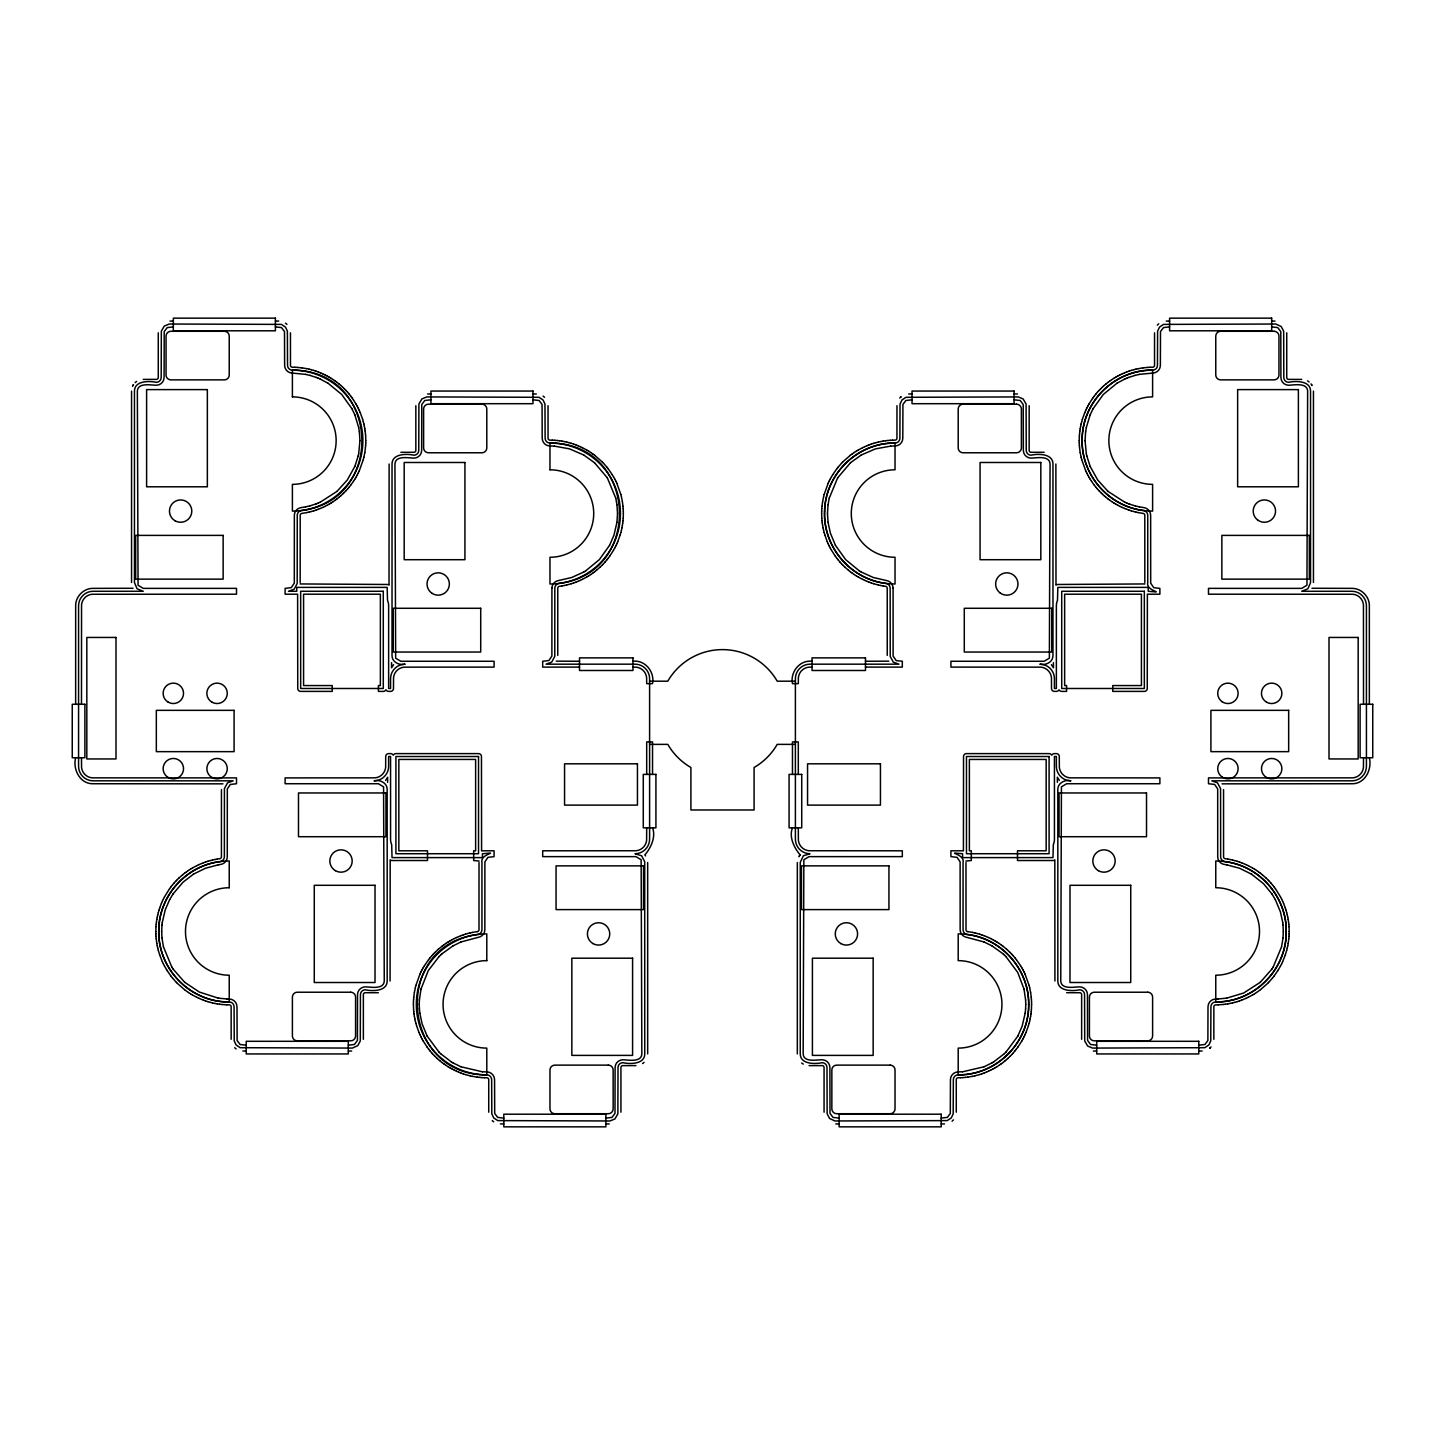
<?xml version="1.0" encoding="UTF-8"?>
<svg xmlns="http://www.w3.org/2000/svg" width="1445" height="1445" viewBox="0 0 1445 1445"><rect width="100%" height="100%" fill="white"/><g stroke="black" fill="none" stroke-linecap="round" stroke-linejoin="round"><path stroke-width="1.5" d="M155.843 931.393L155.988 926.769M161.677 931.465L162.003 924.872M359.95 440.635L358.667 453.784M365.748 442.947L365.784 440.707M413.414 1004.293L413.451 1002.053M419.249 1004.365L419.393 999.976M617.521 513.535L616.943 522.331M623.355 513.607L623.21 518.231M821.645 513.445L821.681 511.205M827.479 513.517L828.057 504.72M1025.751 1004.383L1025.607 1008.773M1031.585 1004.456L1031.441 1009.08M1079.216 440.544L1079.361 435.92M1085.051 440.617L1085.628 431.82M1283.323 931.483L1282.997 938.076M1289.121 933.795L1289.157 931.555M551.918 588.223L551.882 656.048L548.883 660.546L542.688 661.268L542.688 667.102L579.517 667.102M365.639 445.349L365.748 443.109M413.451 1001.891L413.559 999.651M821.681 511.042L821.79 508.821M1289.012 936.179L1289.121 933.958M156.006 926.588L156.186 924.366M365.44 447.733L365.621 445.512M413.577 999.488L413.758 997.267M419.393 999.94L421.001 989.048M623.012 520.634L623.192 518.412M821.808 508.64L821.988 506.418M1025.607 1008.809L1025.173 1013.18M1031.242 1011.482L1031.423 1009.26M1079.379 435.74L1079.559 433.518M1288.814 938.582L1288.994 936.36M156.204 924.186L156.457 921.982M162.003 924.836L162.255 922.669M365.422 447.914L364.826 452.502M413.776 997.086L414.372 992.498M622.741 523.018L622.994 520.814M822.006 506.238L822.602 501.65M1079.578 433.355L1079.83 431.134M1030.971 1013.866L1031.224 1011.644M1282.997 938.112L1281.57 946.8M1288.795 938.762L1288.199 943.35M156.475 921.802L156.801 919.598M162.255 922.632L165.254 909.772L169.643 899.639M300.09 583.943L387.17 584.484A2.908 2.908 0 0 1 389.012 585.135L389.12 464.008M479.108 861.057L473.671 860.516L473.671 850.798L475.622 850.798L475.622 759.438L398.838 759.438L398.838 850.798L427.503 850.798L427.503 860.516L392.028 860.516A2.908 2.908 0 0 1 390.186 859.865L390.078 980.992M616.943 522.367L613.944 535.228L609.555 545.361M622.398 525.402L622.723 523.198M828.057 504.684L829.231 498.2M1079.849 430.971L1080.174 428.768M1085.628 431.802L1086.333 427.467M1025.173 1013.198L1022.175 1026.076L1017.786 1036.209M1030.628 1016.232L1030.953 1014.029M156.837 919.435L157.234 917.25M364.79 452.664L363.887 457.198M414.408 992.336L415.311 987.802M621.964 527.75L622.361 525.565M822.638 501.487L823.542 496.954M1080.21 428.587L1080.607 426.401M1030.195 1018.599L1030.592 1016.413M1287.766 945.698L1288.163 943.513M157.27 917.069L157.74 914.902M358.197 455.952L358.649 453.82M621.458 530.098L621.928 527.931M1080.643 426.221L1081.113 424.053M1086.351 427.431L1090.18 414.787M1029.689 1020.947L1030.159 1018.779M1287.26 948.046L1287.73 945.879M157.776 914.721L158.318 912.572M358.179 455.988L354.82 466.464M363.309 459.528L363.851 457.379M415.347 987.621L415.889 985.472M421.019 989.012L428.28 970.606L439.027 956.626M620.88 532.428L621.422 530.279M823.578 496.773L824.12 494.623M829.249 498.164L837.648 477.861M1081.149 423.873L1081.691 421.723M1029.111 1023.277L1029.653 1021.127M1281.552 946.836L1273.153 967.139M1286.682 950.376L1287.224 948.227M158.372 912.391L158.968 910.26M363.255 459.709L359.281 470.835M415.943 985.291L419.917 974.165M620.23 534.74L620.826 532.609M824.174 494.443L828.148 483.316M1081.745 421.543L1082.341 419.411M1028.461 1025.589L1029.057 1023.457M1286.628 950.557L1285.291 954.982M159.022 910.097L159.709 907.966M620.176 534.903L617.81 541.532M1082.395 419.249L1084.761 412.62M1028.407 1025.751L1026.04 1032.38M159.763 907.803L161.388 903.468M1285.237 955.145L1282.654 961.684M161.461 903.306L162.346 901.265M354.802 466.5L347.324 479.957L336.956 491.408M616.852 543.735L617.737 541.694M1084.834 412.457L1085.719 410.416M1090.198 414.769L1093.016 408.79M1025.083 1034.584L1025.968 1032.543M132.543 386.357L132.795 385.797A7.767 7.767 0 0 1 133.464 384.695L133.048 385.327M358.252 473.003L359.209 470.998M162.418 901.102L163.375 899.097M615.823 545.903L616.78 543.898M419.989 974.002L420.947 971.997M828.22 483.154L829.177 481.149M1085.791 410.254L1086.748 408.249M1024.053 1036.751L1025.011 1034.746M1281.625 963.851L1282.582 961.846M357.168 475.152L358.179 473.165M163.448 898.934L164.459 896.966M614.739 548.034L615.751 546.065M421.019 971.835L422.03 969.848M829.249 480.986L830.261 479.017M1086.821 408.086L1087.832 406.117M1022.97 1038.883L1023.981 1036.914M1280.541 965.982L1281.552 964.014M355.994 477.247L357.078 475.297M164.549 896.803L169.517 888.801M169.661 899.621L173.057 893.949M609.537 545.379L599.296 559.685L585.659 570.883M613.565 550.148L614.649 548.197M422.121 969.703L423.204 967.753M830.351 478.855L831.435 476.904M1087.922 405.955L1089.006 404.004M1093.034 408.772L1103.276 394.467L1116.913 383.268M1017.768 1036.228L1005.973 1052.123M1021.796 1040.996L1022.879 1039.045M1280.451 966.145L1278.139 970.155M354.766 479.307L355.903 477.392M222.963 783.84L93.148 783.732C80.035 784.111 72.629 769.372 75.646 757.74M613.475 550.292L609.682 556.199M556.235 661.16L579.517 661.268M423.295 967.608L424.433 965.693M831.525 476.76L832.663 474.845M798.85 856.74L799.175 856.199A7.767 7.767 0 0 1 799.934 855.169L799.464 855.765M1089.097 403.859L1091.535 399.94M1021.705 1041.141L1017.912 1047.047M1311.952 588.26L1351.852 588.368C1361.208 588.151 1369.571 596.514 1369.354 605.87L1369.354 704.275M353.465 481.329L354.675 479.451M424.523 965.549L428.533 959.769M832.754 474.701L836.745 468.921M837.666 477.843L850.473 462.743M1271.943 968.999L1273.135 967.157M1278.048 970.299L1274.056 976.079M353.375 481.474L350.665 485.231M173.057 893.931L183.027 882.191L193.54 874.117M1091.625 399.777L1092.89 397.953M1271.943 969.017L1260.329 982.257M169.625 888.657L170.944 886.869M608.255 558.131L609.573 556.343M1092.998 397.808L1094.335 396.02M1053.405 662.623L1053.459 667.771L1051.418 664.61M1057.397 782.377L1057.343 777.229L1059.384 780.39M1016.467 1048.98L1017.804 1047.191M349.184 487.109L350.575 485.376M171.052 886.724L172.443 884.99M606.755 560.01L608.146 558.276M428.623 959.624L430.014 957.891M836.854 468.776L838.244 467.042M1094.425 395.894L1095.816 394.142M1014.986 1050.858L1016.377 1049.106M1272.557 977.958L1273.948 976.224M347.631 488.952L349.076 487.254M172.551 884.846L173.996 883.148M605.202 561.852L606.647 560.154M838.353 466.898L841.405 463.43M430.122 957.746L431.567 956.048M1095.924 394.015L1097.369 392.317M1013.433 1052.682L1014.878 1050.985M1272.449 978.102L1269.396 981.57M346.023 490.722L347.522 489.078M174.104 883.021L175.604 881.378M603.595 563.622L605.094 561.979M899.783 398.043L900.199 397.574A7.767 7.767 0 0 1 901.156 396.725L900.578 397.212M431.676 955.922L433.175 954.278M1157.355 325.143L1157.788 324.691A7.767 7.767 0 0 1 1158.727 323.825M1097.477 392.173L1098.977 390.529M800.169 854.862C795.328 849.425 788.41 837.63 792.474 827.84M1011.825 1054.471L1013.324 1052.827M953.447 1119.857L953.014 1120.308A7.767 7.767 0 0 1 952.074 1121.176M1211.018 1046.957L1210.603 1047.426A7.767 7.767 0 0 1 1209.646 1048.275L1210.224 1047.788M344.362 492.456L345.897 490.848M175.73 881.251L177.265 879.644M601.933 565.356L603.468 563.749M841.532 463.303L843.067 461.696M433.301 954.152L434.837 952.544M1099.103 390.403L1100.638 388.795M1010.163 1056.205L1011.699 1054.597M1267.735 983.304L1269.27 981.697M342.628 494.136L344.235 492.582M177.392 879.517L178.999 877.982M600.199 567.018L601.806 565.483M843.194 461.569L850.274 455.356M434.963 952.418L438.341 949.257M439.045 956.59L440.599 955.073M1100.765 388.669L1102.372 387.134M1004.401 1053.658L1005.955 1052.141M1008.429 1057.866L1010.037 1056.331M1267.608 983.431L1260.51 989.644M135.144 382.636L135.613 382.221A7.767 7.767 0 0 1 136.643 381.444M340.857 495.743L342.501 494.244M179.126 877.856L182.594 874.803M600.072 567.144L596.604 570.197M440.635 955.055L442.242 953.592M1102.499 387.007L1104.143 385.508M644.055 1062.364L643.585 1062.779A7.767 7.767 0 0 1 642.555 1063.556M1004.365 1053.694L993.889 1061.732M1006.659 1059.492L1008.303 1057.993M336.938 491.426L320.302 502.156M339.015 497.297L340.713 495.852M850.491 462.725L861.238 455.03M438.485 949.148L442.062 946.204M1104.287 385.4L1105.985 383.955M442.26 953.574L453.007 945.879M1004.817 1061.045L1006.515 1059.6M1260.311 982.275L1243.675 993.004L1226.787 998.116M337.137 498.796L338.889 497.405M182.738 874.695L184.49 873.304M594.726 571.696L596.46 570.305M1106.111 383.846L1107.863 382.455M1002.938 1062.545L1004.69 1061.154M335.222 500.223L337.01 498.904M184.617 873.195L186.405 871.877M592.793 573.123L594.581 571.805M850.419 455.247L852.207 453.929M1107.99 382.347L1109.778 381.028M442.188 946.096L443.976 944.777M1001.024 1063.972L1002.812 1062.653M1260.383 989.753L1256.626 992.444M333.235 501.596L335.077 500.331M590.824 574.496L592.649 573.231M186.549 871.768L188.374 870.504M852.351 453.82L854.176 452.556M1109.923 380.92L1111.765 379.656M444.121 944.669L445.963 943.404M999.037 1065.344L1000.879 1064.08M331.23 502.896L333.091 501.686M588.801 575.796L590.68 574.586M188.518 870.414L190.397 869.204M854.32 452.466L856.199 451.255M1111.909 379.565L1113.77 378.355M446.108 943.314L447.968 942.104M997.032 1066.645L998.892 1065.435M1254.603 993.745L1256.482 992.534M329.171 504.142L331.086 502.986M583.762 572.021L585.64 570.901M586.742 577.025L588.657 575.887M856.343 451.165L858.258 450.009M190.541 869.113L192.456 867.975M193.558 874.099L205.407 868.264L218.213 864.832M1113.914 378.265L1115.829 377.127M1116.931 383.25L1124.698 379.096M448.113 942.014L450.027 940.858M991.993 1062.87L993.853 1061.75M994.973 1067.873L996.887 1066.735M1252.544 994.991L1254.459 993.835M327.076 505.298L329.026 504.215M583.744 572.039L571.696 577.494L558.601 580.529A7.767 7.767 0 0 0 551.918 588.079M586.598 577.115L582.516 579.301M858.402 449.937L862.484 447.751M861.256 455.012L875.399 448.889L890.59 446.126M192.6 867.885L196.683 865.699M1115.974 377.037L1117.924 375.953M450.19 940.785L452.122 939.702M453.026 945.861L460.937 941.977M991.974 1062.888L984.063 1066.771M992.878 1069.047L994.81 1067.963M1252.4 995.063L1248.317 997.249M324.944 506.4L326.913 505.389M1118.087 375.863L1120.056 374.851M452.285 939.611L454.254 938.6M990.746 1070.149L992.715 1069.137M322.759 507.43L324.782 506.491M580.348 580.33L582.353 579.373M862.647 447.679L864.652 446.722M1120.218 374.779L1122.241 373.822M196.845 865.627L198.85 864.67M454.416 938.509L456.439 937.57M988.561 1071.178L990.584 1070.221M1246.15 998.278L1248.155 997.321M318.261 503.023L320.266 502.156M320.573 508.387L322.614 507.502M864.814 446.649L866.856 445.764M578.144 581.287L580.186 580.402M1122.386 373.749L1124.427 372.864M1124.734 379.096L1126.739 378.229M199.013 864.598L203.293 862.828M456.584 937.498L458.625 936.613M986.375 1072.136L988.416 1071.251M1245.987 998.351L1241.707 1000.121M316.22 503.835L318.243 503.041M318.334 509.272L320.411 508.459M867.018 445.692L869.095 444.879M575.905 582.172L577.982 581.36M1124.589 372.792L1126.667 371.979M1126.757 378.211L1128.78 377.416M458.787 936.541L460.865 935.728M460.955 941.959L478.169 937.371A7.767 7.767 0 0 0 484.852 929.821L484.888 861.852L487.904 857.355L494.082 856.632L494.082 850.798L482.431 850.798A2.908 2.908 0 0 0 481.582 850.924L481.456 756.512A2.908 2.908 0 0 0 478.53 753.604L395.912 753.604A2.908 2.908 0 0 0 393.347 755.139L393.148 755.139A2.908 2.908 0 0 0 390.565 753.604L388.633 753.604A2.908 2.908 0 0 0 385.707 756.512L385.652 767.385A11.668 11.668 0 0 1 375.194 777.843L285.117 777.898L285.117 783.732L378.373 783.732L383.575 786.857L384.262 980.956C383.918 990.042 369.992 986.772 365.151 986.881A7.767 7.767 0 0 0 357.529 994.503L357.421 1040.454L354.477 1044.482L348.299 1045.187M984.045 1066.789L962.641 1071.775M984.135 1073.021L986.212 1072.208M316.184 503.853L309.898 505.876M316.076 510.085L318.171 509.344M869.258 444.807L871.353 444.067M1126.829 371.925L1128.924 371.166M1128.816 377.398L1135.102 375.375M573.647 582.985L575.742 582.245M203.456 862.755L205.551 862.015M461.027 935.656L463.122 934.915M981.877 1073.834L983.973 1073.075M1239.449 1000.933L1241.544 1000.193M313.782 510.826L315.913 510.139M871.516 444.012L873.647 443.326M1129.087 371.112L1131.218 370.426M571.353 583.726L573.484 583.039M205.714 861.961L207.845 861.274M463.285 934.861L465.416 934.174M979.584 1074.574L981.715 1073.888M1237.155 1001.674L1239.286 1000.988M311.488 511.494L313.619 510.88M873.81 443.272L875.941 442.658M1131.381 370.372L1133.512 369.775M571.19 583.78L566.729 584.972M208.008 861.22L210.139 860.606M465.579 934.12L467.71 933.506M979.421 1074.628L974.96 1075.821M1234.861 1002.342L1236.992 1001.728M309.862 505.876L305.599 506.87M309.158 512.072L311.307 511.53M1133.693 369.721L1135.842 369.179M1135.138 375.375L1139.401 374.381M876.122 442.622L878.271 442.08M210.32 860.57L212.469 860.028M467.891 933.47L470.04 932.928M1232.531 1002.92L1234.68 1002.378M306.81 512.578L308.977 512.108M1136.023 369.143L1138.19 368.674M878.452 442.044L880.619 441.574M564.381 585.478L566.548 585.008M212.65 859.992L214.817 859.522M470.221 932.892L472.389 932.422M1230.183 1003.426L1232.35 1002.956M972.611 1076.326L974.779 1075.857M305.563 506.888L301.03 507.629A7.767 7.767 0 0 0 294.346 515.179L294.31 583.148L291.294 587.645L285.117 588.368L285.117 594.202L296.767 594.202A2.908 2.908 0 0 0 297.616 594.076L297.742 688.488A2.908 2.908 0 0 0 300.668 691.396L332.26 691.396L332.26 685.562L303.576 685.562L303.576 594.202L380.36 594.202L380.36 685.562L378.427 685.562L378.427 691.396L383.286 691.396A2.908 2.908 0 0 0 385.851 689.861L386.05 689.861A2.908 2.908 0 0 0 388.633 691.396L390.565 691.396A2.908 2.908 0 0 0 393.492 688.488L393.546 677.615A11.668 11.668 0 0 1 404.004 667.156L494.082 667.102L494.082 661.268L400.879 661.268L395.659 658.216L394.937 464.044C395.226 455.012 409.405 458.119 414.047 458.119A7.767 7.767 0 0 0 421.669 450.497L421.777 404.546L424.794 400.482L430.917 399.813M306.629 512.614L301.716 513.427A1.933 1.933 0 0 0 300.199 515.142L300.181 582.48M1138.371 368.638L1142.941 367.879M1139.437 374.363L1152.749 373.081A7.767 7.767 0 0 0 1160.371 365.44L1160.498 331.555L1163.496 327.582L1169.601 326.913M880.8 441.538L882.985 441.14M562.015 585.911L564.2 585.514M214.998 859.486L217.183 859.089M472.569 932.386L477.175 931.628M1227.816 1003.86L1230.002 1003.462M972.431 1076.362L967.861 1077.121M477.211 931.628L477.482 931.573A1.933 1.933 0 0 0 478.999 929.857L479.017 862.52M883.166 441.104L885.351 440.779M561.834 585.947L559.287 586.327A1.933 1.933 0 0 0 557.77 588.043L557.752 655.38M217.364 859.053L219.911 858.673A1.933 1.933 0 0 0 221.428 856.957L221.446 789.62M218.231 864.814L220.597 864.471A7.767 7.767 0 0 0 227.28 856.921L227.317 788.952L230.315 784.454L236.51 783.732L236.51 777.898L92.01 777.843A11.668 11.668 0 0 1 81.552 767.385L81.48 757.74M1226.769 998.134L1218.009 998.983M1225.45 1004.221L1227.636 1003.896M1143.103 367.861L1147.709 367.409M885.532 440.761L887.754 440.508M1223.048 1004.492L1225.27 1004.239M965.477 1077.392L967.698 1077.139M887.916 440.49L890.138 440.31M1222.885 1004.51L1218.261 1004.817M963.093 1077.591L965.314 1077.41M1147.89 367.391L1150.112 367.283M890.319 440.291L892.54 440.183M890.626 446.126L895.159 445.963A7.767 7.767 0 0 0 902.8 438.341L902.926 404.455L905.925 400.482L912.03 399.813M962.605 1071.775L958.053 1071.919A7.767 7.767 0 0 0 950.431 1079.559L950.304 1113.445L947.378 1117.382L941.201 1118.087M960.69 1077.717L962.912 1077.609M1150.292 367.283L1152.785 367.229A1.933 1.933 0 0 0 1154.537 365.495L1154.537 332.802M892.703 440.183L895.214 440.129A1.933 1.933 0 0 0 896.948 438.395L896.966 405.702M1217.972 998.983L1215.624 999.037A7.767 7.767 0 0 0 1208.002 1006.659L1207.876 1040.544L1204.877 1044.518L1198.772 1045.187M1218.099 1004.817L1215.588 1004.871A1.933 1.933 0 0 0 1213.854 1006.605L1213.836 1039.298M960.51 1077.717L958.017 1077.771A1.933 1.933 0 0 0 956.265 1079.505L956.265 1112.198M169.986 321.079L173.328 321.079M275.399 321.079L278.74 321.079M1166.259 321.079L1169.601 321.079M1271.672 321.079L1275.014 321.079M173.328 326.913L167.223 327.582L164.206 331.646L164.098 377.452A7.767 7.767 0 0 1 156.475 385.219C151.671 385.363 137.763 382.094 137.365 391.107L138.052 585.243L143.254 588.368L236.51 588.368L236.51 594.202L92.01 594.256A11.668 11.668 0 0 0 81.552 604.714L81.48 704.275M275.399 326.913L281.504 327.582L284.502 331.555L284.629 365.44A7.767 7.767 0 0 0 292.251 373.081L305.563 374.363M1271.672 326.913L1277.777 327.582L1280.794 331.646L1280.902 377.597A7.767 7.767 0 0 0 1288.525 385.219C1293.167 385.237 1307.346 382.112 1307.635 391.161L1306.948 585.243L1301.746 588.368L1208.49 588.368L1208.49 594.202L1352.99 594.256A11.668 11.668 0 0 1 1363.448 604.714L1363.52 704.275M143.272 379.385L156.512 379.385A1.933 1.933 0 0 0 158.264 377.633L158.264 332.802M1301.728 379.385L1288.488 379.385A1.933 1.933 0 0 1 1286.736 377.633L1286.736 332.802M427.557 393.979L430.917 393.979M532.97 393.979L536.312 393.979M908.688 393.979L912.03 393.979M1014.083 393.979L1017.443 393.979M532.97 399.813L539.075 400.482L542.074 404.455L542.2 438.341A7.767 7.767 0 0 0 549.841 445.963L554.374 446.126M1014.083 399.813L1020.206 400.482L1023.223 404.546L1023.331 450.497A7.767 7.767 0 0 0 1030.953 458.119C1035.595 458.119 1049.774 455.012 1050.063 464.044L1049.377 658.143L1044.175 661.268L950.918 661.268L950.918 667.102L1040.996 667.156A11.668 11.668 0 0 1 1051.454 677.615L1051.508 688.488A2.908 2.908 0 0 0 1054.435 691.396L1056.367 691.396A2.908 2.908 0 0 0 1058.95 689.861L1059.149 689.861A2.908 2.908 0 0 0 1061.714 691.396L1066.573 691.396L1066.573 685.562L1064.64 685.562L1064.64 594.202L1141.424 594.202L1141.424 685.562L1112.74 685.562L1112.74 691.396L1144.332 691.396A2.908 2.908 0 0 0 1147.258 688.488L1147.384 594.076A2.908 2.908 0 0 0 1148.233 594.202L1159.883 594.202L1159.883 588.368L1153.778 587.7L1150.69 583.148L1150.653 515.323A7.767 7.767 0 0 0 1143.97 507.629L1139.437 506.888M400.843 452.285L414.083 452.285A1.933 1.933 0 0 0 415.835 450.533L415.835 405.702M1044.157 452.285L1030.917 452.285A1.933 1.933 0 0 1 1029.165 450.533L1029.165 405.702M632.964 661.268C645.138 659.715 654.91 671.979 652.526 683.63L646.692 683.63L646.619 677.615A11.668 11.668 0 0 0 636.161 667.156L632.964 667.102M812.036 661.268C799.898 659.697 790.036 671.961 792.474 683.63L798.308 683.63L798.381 677.615A11.668 11.668 0 0 1 808.839 667.156L812.036 667.102M865.483 661.268L888.765 661.16M865.483 667.102L902.312 667.102L902.312 661.268L896.207 660.6L893.118 656.048L893.082 588.223M649.6 681.191L667.807 681.191L668.638 679.764A63.183 63.183 0 0 1 776.362 679.764L777.193 681.191L795.4 681.191M649.6 744.374L667.807 744.374L668.638 745.783A63.183 63.183 0 0 0 689.482 766.645L690.909 767.476L690.909 809.977L754.091 809.977L754.091 767.476L755.518 766.645A63.183 63.183 0 0 0 776.362 745.783L777.193 744.374L795.4 744.374M378.355 992.715L365.115 992.715A1.933 1.933 0 0 0 363.363 994.467L363.363 1039.298M1066.645 992.715L1079.885 992.715A1.933 1.933 0 0 1 1081.637 994.467L1081.637 1039.298M246.228 1045.187L240.123 1044.518L237.124 1040.544L236.998 1006.804A7.767 7.767 0 0 0 229.376 999.037L227.028 998.983M1096.701 1045.187L1090.596 1044.518L1087.579 1040.454L1087.471 994.503A7.767 7.767 0 0 0 1079.849 986.881C1075.026 986.736 1061.154 990.06 1060.756 980.992L1061.425 786.857L1066.627 783.732L1159.883 783.732L1159.883 777.898L1069.806 777.843A11.668 11.668 0 0 1 1059.348 767.385L1059.293 756.512A2.908 2.908 0 0 0 1056.367 753.604L1054.435 753.604A2.908 2.908 0 0 0 1051.852 755.139L1051.653 755.139A2.908 2.908 0 0 0 1049.088 753.604L966.47 753.604A2.908 2.908 0 0 0 963.544 756.512L963.418 850.924A2.908 2.908 0 0 0 962.569 850.798L950.918 850.798L950.918 856.632L957.096 857.355L960.112 861.852L960.148 929.821A7.767 7.767 0 0 0 966.831 937.371L984.045 941.959M242.886 1051.021L246.228 1051.021M348.299 1051.021L351.641 1051.021M1093.359 1051.021L1096.701 1051.021M1198.772 1051.021L1202.114 1051.021M635.926 1065.615L622.687 1065.615A1.933 1.933 0 0 0 620.935 1067.367L620.935 1112.198M809.074 1065.615L822.313 1065.615A1.933 1.933 0 0 1 824.065 1067.367L824.065 1112.198M503.799 1118.087L497.694 1117.418L494.696 1113.445L494.569 1079.559A7.767 7.767 0 0 0 486.947 1071.919L482.395 1071.775M605.87 1118.087L611.976 1117.418L614.992 1113.354L615.1 1067.403A7.767 7.767 0 0 1 622.723 1059.781C627.365 1059.763 641.544 1062.888 641.833 1053.839L641.146 859.757L635.944 856.632L542.688 856.632L542.688 850.798L636.161 850.744A11.668 11.668 0 0 0 646.619 840.286L646.692 827.84M839.13 1118.087L833.024 1117.418L830.008 1113.354L829.9 1067.548A7.767 7.767 0 0 0 822.277 1059.781C817.455 1059.528 803.601 1062.978 803.167 1053.893L803.854 859.757L809.055 856.632L902.312 856.632L902.312 850.798L808.839 850.744A11.668 11.668 0 0 1 798.381 840.286L798.308 827.84M500.458 1123.921L503.799 1123.921M605.87 1123.921L609.212 1123.921M835.788 1123.921L839.13 1123.921M941.201 1123.921L944.542 1123.921M294.708 367.283L292.215 367.229A1.933 1.933 0 0 1 290.463 365.495L290.463 332.802M552.297 440.183L549.786 440.129A1.933 1.933 0 0 1 548.052 438.395L548.034 405.702M226.901 1004.817L229.412 1004.871A1.933 1.933 0 0 1 231.146 1006.605L231.164 1039.298M484.49 1077.717L486.983 1077.771A1.933 1.933 0 0 1 488.735 1079.505L488.735 1112.198M294.888 367.283L297.11 367.391M552.46 440.183L554.681 440.291M226.991 998.983L218.231 998.134M226.739 1004.817L222.115 1004.51M482.088 1077.609L484.31 1077.717M297.291 367.409L301.897 367.861M554.862 440.31L557.084 440.49M554.41 446.126L569.565 448.871L583.744 455.012M482.359 1071.775L460.955 1066.789M479.686 1077.41L481.907 1077.591M557.246 440.508L559.468 440.761M219.73 1004.239L221.952 1004.492M477.302 1077.139L479.523 1077.392M967.825 931.628L972.431 932.386M302.059 367.879L306.629 368.638M559.648 440.779L561.834 441.104M883.166 585.947L885.713 586.327A1.933 1.933 0 0 1 887.23 588.043L887.248 655.38M1227.636 859.053L1225.089 858.673A1.933 1.933 0 0 1 1223.572 856.957L1223.554 789.62M1226.769 864.814L1224.511 864.489A7.767 7.767 0 0 1 1217.72 856.921L1217.683 788.952L1214.685 784.454L1208.49 783.732L1208.49 777.898L1352.99 777.843A11.668 11.668 0 0 0 1363.448 767.385L1363.52 757.74M217.364 1003.896L219.55 1004.221M477.139 1077.121L472.569 1076.362M967.789 931.628L967.518 931.573A1.933 1.933 0 0 1 966.001 929.857L965.982 862.52M1138.371 512.614L1143.284 513.427A1.933 1.933 0 0 1 1144.801 515.142L1144.819 582.48M562.015 441.14L564.2 441.538M880.8 585.514L882.985 585.911M1227.816 859.089L1230.002 859.486M1226.787 864.832L1239.557 868.246L1251.442 874.099M218.213 998.116L199.356 992.065L184.689 982.275M214.998 1003.462L217.183 1003.86M1139.401 506.87L1135.138 505.876M1136.023 512.108L1138.19 512.578M306.81 368.674L308.977 369.143M305.599 374.381L309.862 375.375M564.381 441.574L566.548 442.044M878.452 585.008L880.619 585.478M1230.183 859.522L1232.35 859.992M972.611 932.422L974.779 932.892M212.65 1002.956L214.817 1003.426M470.221 1075.857L472.389 1076.326M1133.693 511.53L1135.842 512.072M309.158 369.179L311.307 369.721M566.729 442.08L568.878 442.622M878.271 584.972L873.81 583.78M1232.531 860.028L1234.68 860.57M974.96 932.928L977.109 933.47M210.32 1002.378L212.469 1002.92M470.04 1075.821L465.579 1074.628M1135.102 505.876L1128.816 503.853M1131.381 510.88L1133.512 511.494M569.059 442.658L571.19 443.272M311.488 369.775L313.619 370.372M309.898 375.375L316.184 377.398M1234.861 860.606L1236.992 861.22M977.29 933.506L979.421 934.12M208.008 1001.728L210.139 1002.342M1129.087 510.139L1131.218 510.826M571.353 443.326L573.484 444.012M313.782 370.426L315.913 371.112M871.516 583.039L873.647 583.726M1237.155 861.274L1239.286 861.961M979.584 934.174L981.715 934.861M463.285 1073.888L465.416 1074.574M205.714 1000.988L207.845 1001.674M1126.829 509.344L1128.924 510.085M573.647 444.067L575.742 444.807M316.076 371.166L318.171 371.925M869.258 582.245L871.353 582.985M1239.449 862.015L1241.544 862.755M981.877 934.915L983.973 935.656M461.027 1073.075L463.122 1073.834M203.456 1000.193L205.551 1000.933M1126.757 503.041L1128.78 503.835M1124.589 508.459L1126.667 509.272M575.905 444.879L577.982 445.692M867.018 581.36L869.095 582.172M318.334 371.979L320.411 372.792M316.22 377.416L318.243 378.211M1241.707 862.828L1245.987 864.598M984.135 935.728L986.212 936.541M458.787 1072.208L460.865 1073.021M203.293 1000.121L199.013 998.351M1124.734 502.156L1126.739 503.023M1122.386 507.502L1124.427 508.387M578.144 445.764L580.186 446.649M864.814 580.402L866.856 581.287M320.573 372.864L322.614 373.749M318.261 378.229L320.266 379.096M986.375 936.613L988.416 937.498M984.063 941.977L991.974 945.861M460.937 1066.771L453.026 1062.888M456.584 1071.251L458.625 1072.136M1124.698 502.156L1108.062 491.426M1120.218 506.491L1122.241 507.43M862.647 579.373L864.652 580.33M580.348 446.722L582.353 447.679M322.759 373.822L324.782 374.779M320.302 379.096L328.069 383.25M1246.15 864.67L1248.155 865.627M988.561 937.57L990.584 938.509M454.416 1070.221L456.439 1071.178M196.845 997.321L198.85 998.278M1118.087 505.389L1120.056 506.4M862.484 579.301L858.402 577.115M582.516 447.751L586.598 449.937M324.944 374.851L326.913 375.863M1248.317 865.699L1252.4 867.885M990.746 938.6L992.715 939.611M452.285 1069.137L454.254 1070.149M196.683 997.249L192.6 995.063M1115.974 504.215L1117.924 505.298M861.256 572.039L873.304 577.494L886.399 580.529A7.767 7.767 0 0 1 893.082 588.079M327.076 375.953L329.026 377.037M992.878 939.702L994.81 940.785M450.19 1067.963L452.122 1069.047M1307.526 380.902L1308.05 381.227A7.767 7.767 0 0 1 1309.08 381.986M1113.914 502.986L1115.829 504.142M859.36 570.901L861.238 572.021M856.343 575.887L858.258 577.025M586.742 450.009L588.657 451.165M583.762 455.03L594.509 462.725M1252.544 867.975L1254.459 869.113M329.171 377.127L331.086 378.265M994.973 940.858L996.887 942.014M991.993 945.879L1002.74 953.574M803.275 1064.098L802.752 1063.773A7.767 7.767 0 0 1 801.722 1063.014M451.147 1061.75L453.007 1062.87M448.113 1066.735L450.027 1067.873M190.541 993.835L192.456 994.991M1111.909 501.686L1113.77 502.896M859.341 570.883L845.74 559.721L835.463 545.379M854.32 574.586L856.199 575.796M1254.603 869.204L1256.482 870.414M1251.46 874.117L1263.526 883.69L1271.943 893.931M588.801 451.255L590.68 452.466M331.23 378.355L333.091 379.565M328.087 383.268L341.688 394.431L351.966 408.772M997.032 942.104L998.892 943.314M451.111 1061.732L440.635 1053.694M446.108 1065.435L447.968 1066.645M188.518 992.534L190.397 993.745M1109.923 500.331L1111.765 501.596M852.351 573.231L854.176 574.496M1256.626 870.504L1258.45 871.768M590.824 452.556L592.649 453.82M333.235 379.656L335.077 380.92M999.037 943.404L1000.879 944.669M444.121 1064.08L445.963 1065.344M188.374 992.444L184.617 989.753M1107.99 498.904L1109.778 500.223M1258.595 871.877L1260.383 873.195M850.419 571.805L852.207 573.123M543.067 396.093L543.555 396.454A7.767 7.767 0 0 1 544.512 397.321M592.793 453.929L594.581 455.247M285.496 323.192L285.984 323.572A7.767 7.767 0 0 1 286.941 324.421M335.222 381.028L337.01 382.347M1001.024 944.777L1002.812 946.096M393.582 664.61L391.541 667.771L391.595 662.623M385.616 780.39L387.657 777.229L387.603 782.377M442.188 1062.653L443.976 1063.972M493.702 1121.808L493.215 1121.428A7.767 7.767 0 0 1 492.257 1120.579M236.131 1048.907L235.643 1048.546A7.767 7.767 0 0 1 234.686 1047.679M1106.111 497.405L1107.863 498.796M1260.51 873.304L1262.262 874.695M848.54 570.305L850.274 571.696M594.726 455.356L601.806 461.569M337.137 382.455L338.889 383.846M1002.938 946.204L1006.515 949.148M440.31 1061.154L442.062 1062.545M184.49 989.644L177.392 983.431M1104.287 495.852L1105.985 497.297M1262.406 874.803L1265.874 877.856M848.396 570.197L844.928 567.144M339.015 383.955L340.713 385.4M438.485 1059.6L440.183 1061.045M1108.044 491.408L1097.694 479.993L1090.198 466.5M1102.499 494.244L1104.143 495.743M594.527 462.743L607.333 477.843M1006.659 949.257L1010.037 952.418M1002.758 953.592L1004.365 955.055M340.857 385.508L342.501 387.007M436.697 1057.993L438.341 1059.492M184.671 982.257L173.057 969.017M1100.765 492.582L1102.372 494.136M1266.001 877.982L1267.608 879.517M843.194 565.483L844.801 567.018M1004.401 955.073L1005.955 956.59M342.628 387.134L344.235 388.669M439.045 1052.141L440.599 1053.658M434.963 1056.331L436.571 1057.866M1099.103 490.848L1100.638 492.456M1267.735 879.644L1269.27 881.251M841.532 563.749L843.067 565.356M601.933 461.696L603.468 463.303M1010.163 952.544L1011.699 954.152M1005.973 956.626L1017.768 972.521L1023.981 989.012M344.362 388.795L345.897 390.403M439.027 1052.123L427.232 1036.228M433.301 1054.597L434.837 1056.205M175.73 981.697L177.265 983.304M1097.477 489.078L1098.977 490.722M1269.396 881.378L1270.896 883.021M839.906 561.979L841.405 563.622M603.595 463.43L606.647 466.898M1011.825 954.278L1013.324 955.922M346.023 390.529L347.522 392.173M431.676 1052.827L433.175 1054.471M175.604 981.57L172.551 978.102M1095.924 487.254L1097.369 488.952M1271.004 883.148L1272.449 884.846M838.353 560.154L839.798 561.852M1013.433 956.048L1014.878 957.746M347.631 392.317L349.076 394.015M430.122 1050.985L431.567 1052.682M1094.425 485.376L1095.816 487.109M1272.557 884.99L1273.948 886.724M836.854 558.276L838.244 560.01M1014.986 957.891L1016.377 959.624M606.755 467.042L608.146 468.776M349.184 394.142L350.575 395.894M428.623 1049.106L430.014 1050.858M171.052 976.224L172.443 977.958M1310.976 383.864L1311.337 384.37A7.767 7.767 0 0 1 1312.006 385.472L1311.626 384.803M1094.335 485.231L1091.625 481.474M1274.056 886.869L1275.375 888.657M835.427 556.343L836.745 558.131M1016.467 959.769L1020.477 965.549M608.255 468.921L612.246 474.701M350.665 396.02L352.002 397.808M427.196 1047.191L428.533 1048.98M170.944 976.079L166.952 970.299M1275.483 888.801L1280.451 896.803M835.318 556.199L831.525 550.292M352.11 397.953L353.375 399.777M427.088 1047.047L423.295 1041.141M1090.325 479.451L1091.535 481.329M1271.943 893.949L1275.339 899.621M353.465 399.94L355.903 403.859M171.865 967.157L173.057 968.999M1089.097 477.392L1090.234 479.307M1222.036 783.84L1351.852 783.732C1365.037 784.111 1372.226 769.372 1369.354 757.74M1020.567 965.693L1021.705 967.608M612.337 474.845L613.475 476.76M607.352 477.861L615.751 498.164M133.048 588.26L93.148 588.368C83.846 588.151 75.501 596.424 75.664 605.726L75.646 704.275M171.847 967.139L163.448 946.836M166.861 970.155L164.549 966.145M1087.922 475.297L1089.006 477.247M830.351 548.197L831.435 550.148M1021.796 967.753L1022.879 969.703M613.565 476.904L614.649 478.855M355.994 404.004L357.078 405.955M422.121 1039.045L423.204 1040.996M1086.821 473.165L1087.832 475.152M1280.541 896.966L1281.552 898.934M1275.357 899.639L1280.414 911.849L1282.745 922.632M835.445 545.361L830.387 533.151L828.057 522.367M829.249 546.065L830.261 548.034M1022.97 969.848L1023.981 971.835M614.739 479.017L615.751 480.986M357.168 406.117L358.179 408.086M351.984 408.79L354.802 414.769M427.214 1036.209L422.157 1023.999L419.827 1013.198M421.019 1036.914L422.03 1038.883M163.448 964.014L164.459 965.982M1085.791 470.998L1086.748 473.003M1281.625 899.097L1282.582 901.102M828.22 543.898L829.177 545.903M1024.053 971.997L1025.011 974.002M615.823 481.149L616.78 483.154M358.252 408.249L359.209 410.254M419.989 1034.746L420.947 1036.751M162.418 961.846L163.375 963.851M1282.654 901.265L1283.539 903.306M1085.719 470.835L1081.745 459.709M1025.083 974.165L1029.057 985.291M827.262 541.694L828.148 543.735M616.852 483.316L620.826 494.443M359.281 410.416L360.166 412.457M419.032 1032.543L419.917 1034.584M162.346 961.684L159.763 955.145M1283.612 903.468L1285.237 907.803M1090.18 466.464L1086.821 455.988M827.19 541.532L824.824 534.903M360.238 412.62L362.605 419.249M354.82 414.787L358.649 427.431M418.96 1032.38L416.593 1025.751M1285.291 907.966L1285.978 910.097M159.709 954.982L158.372 950.557M1286.032 910.26L1286.628 912.391M824.174 532.609L824.77 534.74M362.659 419.411L363.255 421.543M415.943 1023.457L416.539 1025.589M1286.682 912.572L1287.224 914.721M1081.149 457.379L1081.691 459.528M1029.111 985.472L1029.653 987.621M823.578 530.279L824.12 532.428M620.88 494.623L621.422 496.773M363.309 421.723L363.851 423.873M415.347 1021.127L415.889 1023.277M157.776 948.227L158.318 950.376M1287.26 914.902L1287.73 917.069M1086.351 453.82L1086.803 455.952M1081.113 457.198L1080.21 452.664M1029.689 987.802L1030.592 992.336M1023.999 989.048L1025.607 999.94M823.072 527.931L823.542 530.098M621.458 496.954L622.361 501.487M615.769 498.2L616.943 504.684M363.887 424.053L364.357 426.221M414.841 1018.779L415.311 1020.947M163.429 946.8L162.003 938.112M157.27 945.879L157.74 948.046M1287.766 917.25L1288.163 919.435M1086.333 453.784L1085.051 440.635M822.638 525.565L823.036 527.75M364.393 426.401L364.79 428.587M358.667 427.467L359.371 431.802M414.408 1016.413L414.805 1018.599M156.837 943.513L157.234 945.698M1288.199 919.598L1288.525 921.802M1144.91 583.943L1057.83 584.484A2.908 2.908 0 0 0 1055.988 585.135L1055.88 464.008M1080.174 452.502L1079.578 447.914M1030.628 992.498L1031.224 997.086M965.892 861.057L971.329 860.516L971.329 850.798L969.378 850.798L969.378 759.438L1046.162 759.438L1046.162 850.798L1017.497 850.798L1017.497 860.516L1052.972 860.516A2.908 2.908 0 0 0 1054.814 859.865L1054.922 980.992M822.277 523.198L822.602 525.402M622.398 501.65L622.994 506.238M364.826 428.768L365.151 430.971M414.047 1014.029L414.372 1016.232M156.801 943.35L156.204 938.762M1288.543 921.982L1288.795 924.186M1282.745 922.669L1282.997 924.836M828.057 522.331L827.479 513.535M822.006 520.814L822.259 523.018M616.943 504.72L617.521 513.517M365.17 431.134L365.422 433.355M359.371 431.82L359.95 440.617M419.827 1013.18L419.393 1008.809M413.776 1011.644L414.029 1013.866M1288.814 924.366L1288.994 926.588M1282.997 924.872L1283.323 931.465M1079.379 445.512L1079.559 447.733M1031.242 997.267L1031.423 999.488M821.808 518.412L821.988 520.634M623.012 506.418L623.192 508.64M413.577 1009.26L413.758 1011.482M365.44 433.518L365.621 435.74M162.003 938.076L161.677 931.483M156.006 936.36L156.186 938.582M1289.012 926.769L1289.157 931.393M1079.252 443.109L1079.361 445.349M1031.441 999.651L1031.549 1001.891M1025.607 999.976L1025.751 1004.365M821.79 518.231L821.645 513.607M623.21 508.821L623.319 511.042M419.393 1008.773L419.249 1004.383M413.559 1009.08L413.414 1004.456M365.639 435.92L365.784 440.544M155.879 933.958L155.988 936.179M1079.216 440.707L1079.252 442.947M1031.549 1002.053L1031.585 1004.293M623.319 511.205L623.355 513.445M155.843 931.555L155.879 933.795M1313.451 391.125L1313.451 582.48M798.308 774.394L798.308 741.935L792.474 741.935L792.474 774.394M797.333 862.52L797.333 1053.875M652.526 774.394L652.526 741.935L646.692 741.935L646.692 774.394M652.526 827.84C656.427 837.612 649.798 849.443 644.831 854.862A7.767 7.767 0 0 1 645.608 855.91M647.667 862.52L647.667 1053.875M131.549 391.125L131.549 582.48M158.787 929.207C156.53 967.644 190.74 1002.974 229.231 1001.945A4.859 4.859 0 0 1 234.072 1006.804L234.234 1040.96L236.149 1045.006L240.177 1047.697L352.435 1048.077L357.782 1045.62L360.293 1040.96L360.437 994.648A4.859 4.859 0 0 1 365.296 989.789C372.069 991.288 387.188 991.613 387.17 980.992L387.17 789.62C387.404 782.991 379.909 779.288 374.056 780.824A14.576 14.576 0 0 0 388.633 766.247L388.633 756.512L390.565 756.512L390.565 839.13A14.576 14.576 0 0 0 391.685 844.711L392.028 857.607L482.431 857.607L482.431 853.724C501.812 852.135 479.885 853.309 481.944 862.412L481.944 929.677A4.859 4.859 0 0 1 478.096 934.427C390.836 944.687 400.825 1075.784 486.802 1074.845A4.859 4.859 0 0 1 491.661 1079.704L491.806 1113.842L493.72 1117.906L497.748 1120.597L610.007 1120.977L614.902 1118.936L617.864 1113.842L618.008 1067.548A4.859 4.859 0 0 1 622.867 1062.689C629.641 1064.188 644.759 1064.513 644.741 1053.875L644.705 861.726L641.634 855.783L635.023 853.724A14.576 14.576 0 0 0 649.6 839.13L649.6 678.753A14.576 14.576 0 0 0 635.023 664.176L546.029 664.176L551.719 662.117L554.772 656.409L554.826 588.223A4.859 4.859 0 0 1 559.089 583.401C644.073 573.268 637.733 442.441 549.967 443.055A4.859 4.859 0 0 1 545.126 438.196L544.964 404.04L543.049 399.994L539.021 397.303L426.763 396.923L421.868 398.946L418.905 404.04L418.761 450.352A4.859 4.859 0 0 1 413.902 455.211C407.165 453.658 392.137 453.387 392.028 463.899L392.028 655.38C391.794 662.045 399.29 665.657 405.142 664.176A14.576 14.576 0 0 0 390.565 678.753L390.565 688.488L388.633 688.488L388.633 605.87A14.576 14.576 0 0 0 387.513 600.289L387.17 587.392L296.767 587.392L296.767 591.276L288.458 591.276L294.148 589.217L297.2 583.509L297.255 515.323A4.859 4.859 0 0 1 301.102 510.573C386.556 500.747 380.252 369.775 292.396 370.155A4.859 4.859 0 0 1 287.537 365.296L287.392 331.158L285.478 327.094L281.45 324.402L169.191 324.023L164.296 326.064L161.334 331.158L161.19 377.452A4.859 4.859 0 0 1 156.331 382.311C149.594 380.884 134.566 380.45 134.457 390.999L134.457 582.588L137.112 588.801L143.272 591.276L93.148 591.276A14.576 14.576 0 0 0 78.572 605.87L78.572 766.247A14.576 14.576 0 0 0 93.148 780.824L233.169 780.824L227.479 782.883L224.427 788.591L224.372 856.777A4.859 4.859 0 0 1 220.11 861.599C186.784 865.302 159.167 895.629 158.787 929.207M824.589 511.259C822.693 546.373 850.942 579.626 885.911 583.401A4.859 4.859 0 0 1 890.156 588.223L890.228 656.409L893.281 662.117L898.971 664.176L809.977 664.176A14.576 14.576 0 0 0 795.4 678.753L795.4 839.13A14.576 14.576 0 0 0 809.977 853.724L803.366 855.783L800.259 862.412L800.259 1053.875C800.241 1064.513 815.359 1064.188 822.133 1062.689A4.859 4.859 0 0 1 826.992 1067.548L827.136 1113.842L829.629 1118.52L834.993 1120.977L947.252 1120.597L951.28 1117.906L953.194 1113.842L953.339 1079.704A4.859 4.859 0 0 1 958.198 1074.845A70.462 70.462 0 0 0 1028.677 1004.365C1029.4 969.866 1001.222 938.004 966.904 934.427A4.859 4.859 0 0 1 963.056 929.677L963.056 862.52C965.26 853.363 943.151 852.098 962.569 853.724L962.569 857.607L1052.972 857.607L1053.315 844.711A14.576 14.576 0 0 0 1054.435 839.13L1054.435 756.512L1056.367 756.512L1056.367 766.247A14.576 14.576 0 0 0 1070.944 780.824C1065.128 779.307 1057.686 782.919 1057.83 789.512L1057.83 980.992C1057.812 991.613 1072.931 991.288 1079.704 989.789A4.859 4.859 0 0 1 1084.563 994.648L1084.707 1040.96L1087.67 1046.054L1092.564 1048.077L1204.823 1047.697L1208.851 1045.006L1210.765 1040.96L1210.91 1006.804A4.859 4.859 0 0 1 1215.769 1001.945A70.462 70.462 0 0 0 1286.249 931.483C1287.007 897.092 1259.028 865.356 1224.89 861.599A4.859 4.859 0 0 1 1220.646 856.777L1220.573 788.591L1217.521 782.883L1211.831 780.824L1351.852 780.824A14.576 14.576 0 0 0 1366.428 766.247L1366.428 605.87A14.576 14.576 0 0 0 1351.852 591.276L1301.728 591.276L1307.888 588.801L1310.543 582.588L1310.543 391.125C1310.579 380.505 1295.443 380.83 1288.669 382.311A4.859 4.859 0 0 1 1283.81 377.452L1283.666 331.158L1281.155 326.48L1275.809 324.023L1163.55 324.402L1159.522 327.094L1157.608 331.158L1157.463 365.296A4.859 4.859 0 0 1 1152.604 370.155A70.462 70.462 0 0 0 1082.124 440.635C1081.402 475.134 1109.579 506.996 1143.898 510.573A4.859 4.859 0 0 1 1147.745 515.323L1147.745 582.48C1145.56 591.673 1167.56 592.884 1148.233 591.276L1148.233 587.392L1057.83 587.392L1057.487 600.289A14.576 14.576 0 0 0 1056.367 605.87L1056.367 688.488L1054.435 688.488L1054.435 678.753A14.576 14.576 0 0 0 1039.858 664.176C1045.71 665.657 1053.206 662.045 1052.972 655.38L1052.972 464.008C1052.99 453.441 1037.871 453.567 1031.098 455.211A4.859 4.859 0 0 1 1026.239 450.352L1026.094 404.04L1023.132 398.946L1018.237 396.923L905.979 397.303L901.951 399.994L900.036 404.04L899.892 438.196A4.859 4.859 0 0 1 895.033 443.055A70.462 70.462 0 0 0 824.553 513.517A70.462 70.462 0 0 0 895.033 583.997L895.033 557.264A43.747 43.747 0 0 1 851.286 513.517A43.747 43.747 0 0 1 895.033 469.788L895.033 443.055C858.24 442.188 824.932 474.375 824.589 511.187M1028.677 1004.419C1029.635 1042.08 995.822 1075.784 958.198 1074.845L958.198 1048.113A43.747 43.747 0 0 0 1001.945 1004.365A43.747 43.747 0 0 0 958.198 960.636L958.198 933.903A70.462 70.462 0 0 1 1028.677 1004.365L1028.677 1004.419M1082.16 438.359L1082.124 440.671A70.462 70.462 0 0 0 1152.604 511.096L1152.604 484.364A43.747 43.747 0 0 1 1108.857 440.635A43.747 43.747 0 0 1 1152.604 396.887L1152.604 370.155C1115.793 369.27 1082.449 401.511 1082.16 438.359M1286.249 931.519C1287.206 969.18 1253.393 1002.884 1215.769 1001.945L1215.769 975.212A43.747 43.747 0 0 0 1259.516 931.483A43.747 43.747 0 0 0 1215.769 887.736L1215.769 861.003A70.462 70.462 0 0 1 1286.249 931.483M275.399 318.153L173.328 318.153L173.328 330.797L275.399 330.797L275.399 318.153M1271.672 318.153L1169.601 318.153L1169.601 330.797L1271.672 330.797L1271.672 318.153M224.372 331.284L170.907 331.284A4.859 4.859 0 0 0 166.049 336.143L166.049 375.014A4.859 4.859 0 0 0 170.907 379.872L224.372 379.872A4.859 4.859 0 0 0 229.231 375.014L229.231 336.143A4.859 4.859 0 0 0 224.372 331.284M1274.093 331.284L1220.628 331.284A4.859 4.859 0 0 0 1215.769 336.143L1215.769 375.014A4.859 4.859 0 0 0 1220.628 379.872L1274.093 379.872A4.859 4.859 0 0 0 1278.951 375.014L1278.951 336.143A4.859 4.859 0 0 0 1274.093 331.284M207.357 389.608L146.613 389.608L146.613 486.802L207.357 486.802L207.357 389.608M1298.387 389.608L1237.642 389.608L1237.642 486.802L1298.387 486.802L1298.387 389.608M532.97 391.053L430.917 391.053L430.917 403.697L532.97 403.697L532.97 391.053M1014.083 391.053L912.03 391.053L912.03 403.697L1014.083 403.697L1014.083 391.053M481.944 404.185L428.479 404.185A4.859 4.859 0 0 0 423.62 409.043L423.62 447.914A4.859 4.859 0 0 0 428.479 452.773L481.944 452.773A4.859 4.859 0 0 0 486.802 447.914L486.802 409.043A4.859 4.859 0 0 0 481.944 404.185M1016.521 404.185L963.056 404.185A4.859 4.859 0 0 0 958.198 409.043L958.198 447.914A4.859 4.859 0 0 0 963.056 452.773L1016.521 452.773A4.859 4.859 0 0 0 1021.38 447.914L1021.38 409.043A4.859 4.859 0 0 0 1016.521 404.185M464.929 462.49L404.185 462.49L404.185 559.703L464.929 559.703L464.929 462.49M1040.815 462.49L980.071 462.49L980.071 559.703L1040.815 559.703L1040.815 462.49M223.144 535.391L135.667 535.391L135.667 579.138L223.144 579.138L223.144 535.391M1309.333 535.391L1221.856 535.391L1221.856 579.138L1309.333 579.138L1309.333 535.391M383.286 591.276L300.668 591.276L300.668 688.488L383.286 688.488L383.286 591.276M1144.332 591.276L1061.714 591.276L1061.714 688.488L1144.332 688.488L1144.332 591.276M480.715 608.291L393.239 608.291L393.239 652.038L480.715 652.038L480.715 608.291M1051.761 608.291L964.285 608.291L964.285 652.038L1051.761 652.038L1051.761 608.291M115.997 637.444L86.826 637.444L86.826 758.95L115.997 758.95L115.997 637.444M1358.174 637.444L1329.003 637.444L1329.003 758.95L1358.174 758.95L1358.174 637.444M632.964 657.872L579.517 657.872L579.517 670.498L632.964 670.498L632.964 657.872M865.483 657.872L812.036 657.872L812.036 670.498L865.483 670.498L865.483 657.872M84.894 704.275L72.25 704.275L72.25 757.74L84.894 757.74L84.894 704.275M1372.75 704.275L1360.106 704.275L1360.106 757.74L1372.75 757.74L1372.75 704.275M234.09 710.344L156.331 710.344L156.331 751.653L234.09 751.653L234.09 710.344M1288.669 710.344L1210.91 710.344L1210.91 751.653L1288.669 751.653L1288.669 710.344M478.53 756.512L395.912 756.512L395.912 853.724L478.53 853.724L478.53 756.512M1049.088 756.512L966.47 756.512L966.47 853.724L1049.088 853.724L1049.088 756.512M637.444 763.809L564.562 763.809L564.562 805.118L637.444 805.118L637.444 763.809M880.438 763.809L807.556 763.809L807.556 805.118L880.438 805.118L880.438 763.809M655.922 774.394L643.278 774.394L643.278 827.84L655.922 827.84L655.922 774.394M801.722 774.394L789.078 774.394L789.078 827.84L801.722 827.84L801.722 774.394M385.959 792.962L298.483 792.962L298.483 836.709L385.959 836.709L385.959 792.962M1146.517 792.962L1059.041 792.962L1059.041 836.709L1146.517 836.709L1146.517 792.962M643.531 865.862L556.054 865.862L556.054 909.609L643.531 909.609L643.531 865.862M888.946 865.862L801.469 865.862L801.469 909.609L888.946 909.609L888.946 865.862M375.014 885.297L314.269 885.297L314.269 982.51L375.014 982.51L375.014 885.297M1130.731 885.297L1069.986 885.297L1069.986 982.51L1130.731 982.51L1130.731 885.297M632.585 958.198L571.841 958.198L571.841 1055.392L632.585 1055.392L632.585 958.198M873.159 958.198L812.415 958.198L812.415 1055.392L873.159 1055.392L873.159 958.198M350.72 992.227L297.255 992.227A4.859 4.859 0 0 0 292.396 997.086L292.396 1035.957A4.859 4.859 0 0 0 297.255 1040.815L350.72 1040.815A4.859 4.859 0 0 0 355.578 1035.957L355.578 997.086A4.859 4.859 0 0 0 350.72 992.227M1147.745 992.227L1094.28 992.227A4.859 4.859 0 0 0 1089.422 997.086L1089.422 1035.957A4.859 4.859 0 0 0 1094.28 1040.815L1147.745 1040.815A4.859 4.859 0 0 0 1152.604 1035.957L1152.604 997.086A4.859 4.859 0 0 0 1147.745 992.227M348.299 1041.303L246.228 1041.303L246.228 1053.947L348.299 1053.947L348.299 1041.303M1198.772 1041.303L1096.701 1041.303L1096.701 1053.947L1198.772 1053.947L1198.772 1041.303M608.291 1065.128L554.826 1065.128A4.859 4.859 0 0 0 549.967 1069.986L549.967 1108.857A4.859 4.859 0 0 0 554.826 1113.716L608.291 1113.716A4.859 4.859 0 0 0 613.15 1108.857L613.15 1069.986A4.859 4.859 0 0 0 608.291 1065.128M890.174 1065.128L836.709 1065.128A4.859 4.859 0 0 0 831.85 1069.986L831.85 1108.857A4.859 4.859 0 0 0 836.709 1113.716L890.174 1113.716A4.859 4.859 0 0 0 895.033 1108.857L895.033 1069.986A4.859 4.859 0 0 0 890.174 1065.128M605.87 1114.203L503.799 1114.203L503.799 1126.847L605.87 1126.847L605.87 1114.203M941.201 1114.203L839.13 1114.203L839.13 1126.847L941.201 1126.847L941.201 1114.203M549.967 469.788L549.967 443.055A70.462 70.462 0 0 1 620.447 513.517A70.462 70.462 0 0 1 549.967 583.997L549.967 557.264A43.747 43.747 0 0 0 593.714 513.517A43.747 43.747 0 0 0 549.967 469.788M486.802 960.636L486.802 933.903A70.462 70.462 0 0 0 416.323 1004.365A70.462 70.462 0 0 0 486.802 1074.845L486.802 1048.113A43.747 43.747 0 0 1 443.055 1004.365A43.747 43.747 0 0 1 486.802 960.636M292.396 396.887L292.396 370.155A70.462 70.462 0 0 1 362.876 440.635A70.462 70.462 0 0 1 292.396 511.096L292.396 484.364A43.747 43.747 0 0 0 336.143 440.635A43.747 43.747 0 0 0 292.396 396.887M229.231 887.736L229.231 861.003A70.462 70.462 0 0 0 158.751 931.483A70.462 70.462 0 0 0 229.231 1001.945L229.231 975.212A43.747 43.747 0 0 1 185.484 931.483A43.747 43.747 0 0 1 229.231 887.736M1221.982 701.638A10.205 10.205 0 0 0 1238.076 694.341A10.205 10.205 0 0 0 1223.716 684.045A10.205 10.205 0 0 0 1221.982 701.638M1221.982 776.958A10.205 10.205 0 0 0 1238.076 769.661A10.205 10.205 0 0 0 1223.716 759.366A10.205 10.205 0 0 0 1221.982 776.958M1266.561 702.18A10.205 10.205 0 0 0 1281.878 693.347A10.205 10.205 0 0 0 1266.561 684.496A10.205 10.205 0 0 0 1266.561 702.18M1266.561 777.5A10.205 10.205 0 0 0 1281.878 768.668A10.205 10.205 0 0 0 1266.561 759.835A10.205 10.205 0 0 0 1266.561 777.5M840.845 943.585A11.181 11.181 0 0 0 857.607 933.903A11.181 11.181 0 0 0 840.845 924.222A11.181 11.181 0 0 0 840.845 943.585M1098.417 870.685A11.181 11.181 0 0 0 1115.179 861.003A11.181 11.181 0 0 0 1098.417 851.322A11.181 11.181 0 0 0 1098.417 870.685M1000.283 593.082A11.181 11.181 0 0 0 1017.93 585.081A11.181 11.181 0 0 0 1002.198 573.809A11.181 11.181 0 0 0 1000.283 593.082M1257.872 520.182A11.181 11.181 0 0 0 1275.501 512.198A11.181 11.181 0 0 0 1259.769 500.909A11.181 11.181 0 0 0 1257.872 520.182M211.963 702.18A10.205 10.205 0 0 0 227.28 693.347A10.205 10.205 0 0 0 211.963 684.496A10.205 10.205 0 0 0 211.963 702.18M211.963 777.5A10.205 10.205 0 0 0 227.28 768.668A10.205 10.205 0 0 0 211.963 759.835A10.205 10.205 0 0 0 211.963 777.5M168.234 702.18A10.205 10.205 0 0 0 183.533 693.347A10.205 10.205 0 0 0 168.234 684.496A10.205 10.205 0 0 0 168.234 702.18M167.385 776.958A10.205 10.205 0 0 0 183.497 769.661A10.205 10.205 0 0 0 169.119 759.366A10.205 10.205 0 0 0 167.385 776.958M592.992 943.585A11.181 11.181 0 0 0 609.754 933.903A11.181 11.181 0 0 0 592.992 924.222A11.181 11.181 0 0 0 592.992 943.585M335.421 870.685A11.181 11.181 0 0 0 352.183 861.003A11.181 11.181 0 0 0 335.421 851.322A11.181 11.181 0 0 0 335.421 870.685M431.694 593.082A11.181 11.181 0 0 0 449.323 585.081A11.181 11.181 0 0 0 433.59 573.809A11.181 11.181 0 0 0 431.694 593.082M175.044 520.778A11.181 11.181 0 0 0 191.806 511.096A11.181 11.181 0 0 0 175.044 501.415A11.181 11.181 0 0 0 175.044 520.778"/></g></svg>
